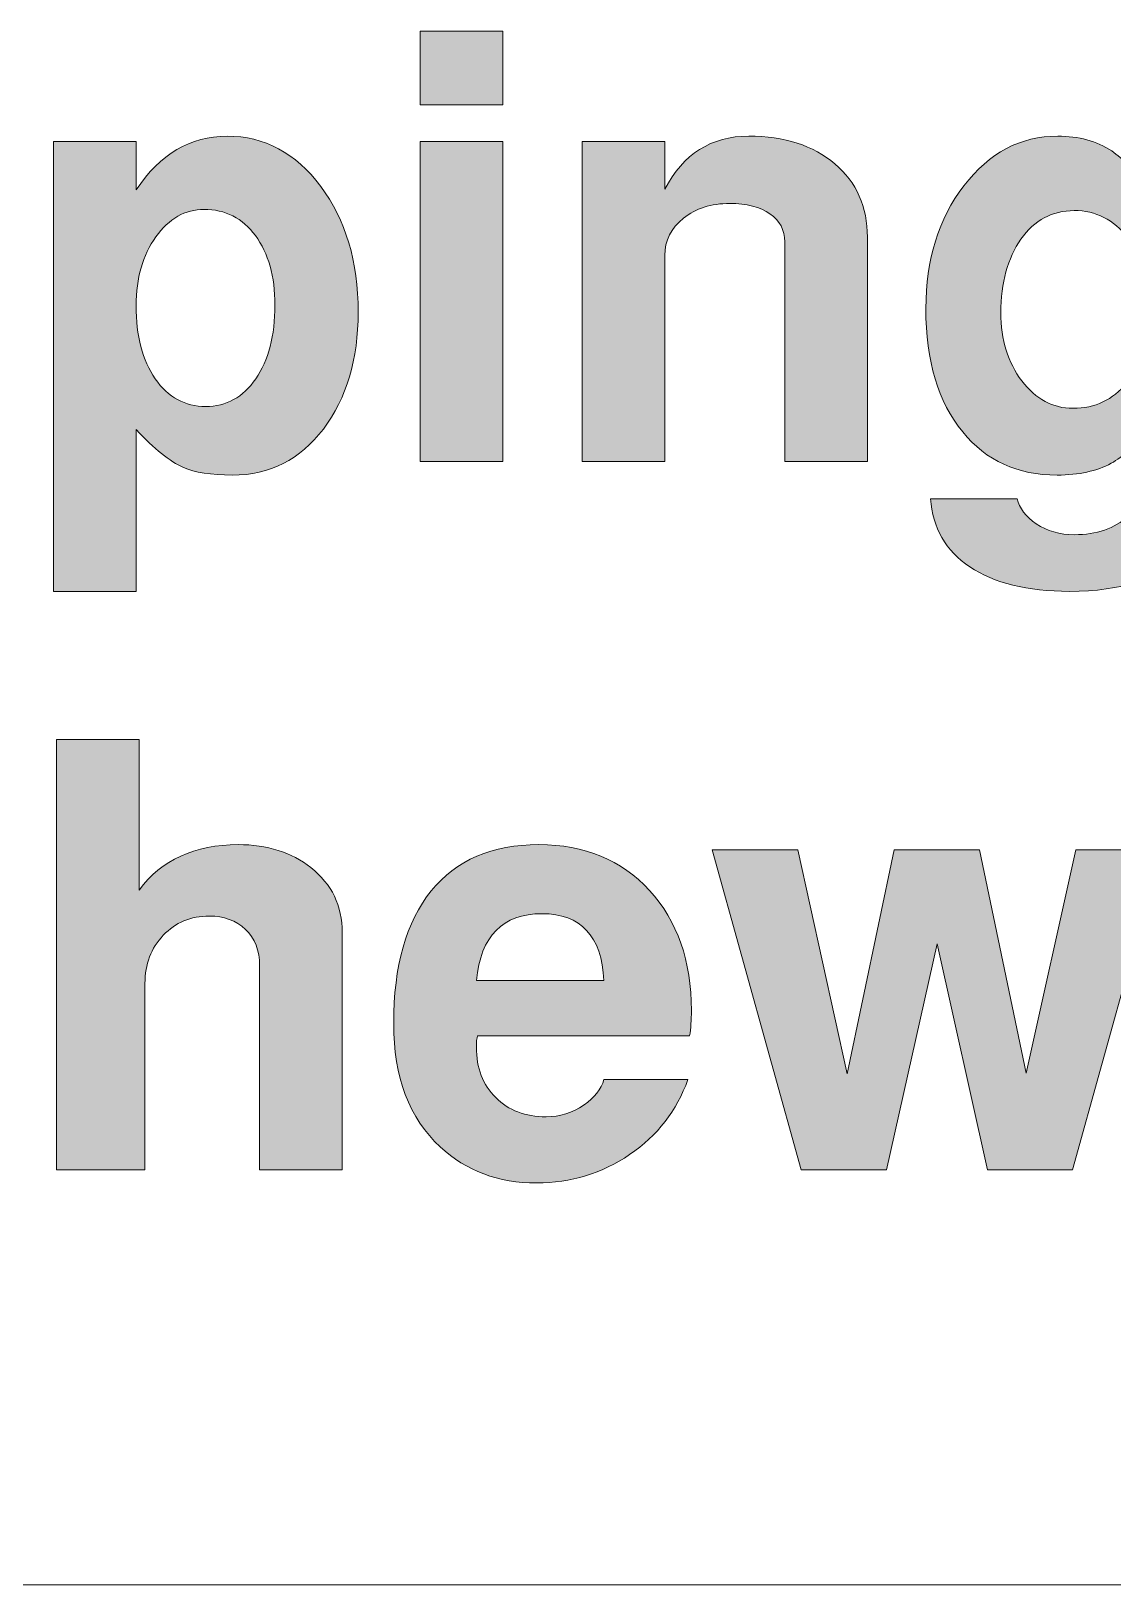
# Model space of a CAD drawing. Header units: inches. Extents: x 0.25 to 7.95, y -7.13 to -0.25.
# Drawn here: x 3.4907 to 3.7196, y -6.4774 to -6.1484 of the extents above; entities that cross this region are included whole.
import ezdxf

# ---------------------------------------------------------------- set-up
doc = ezdxf.new("R2010")
doc.units = ezdxf.units.IN
doc.header["$MEASUREMENT"] = 0
doc.layers.add('Layer 1', color=7, linetype='Continuous')

# ---------------------------------------------------------------- blocks, each defined once
blk = doc.blocks.new('block 97')
at = {"layer": 'Layer 1', "color": 7, "lineweight": 5, "true_color": 0xffffff}
blk.add_lwpolyline([(2.59459, -6.47736), (4.8446, -6.47736)], dxfattribs=at)
blk = doc.blocks.new('block 96')
at = {"layer": 'Layer 1'}
blk.add_blockref('block 97', (0, 0), dxfattribs=at)
blk = doc.blocks.new('block 108')
at = {"layer": 'Layer 1', "true_color": 0xed1f24}
h = blk.add_hatch(color=240, dxfattribs=at)
h.dxf.hatch_style = 2
h.paths.add_polyline_path([(3.59051, -6.16399), (3.573, -6.16399), (3.573, -6.14837), (3.59051, -6.14837)])
h.paths.add_polyline_path([(3.59051, -6.2395), (3.573, -6.2395), (3.573, -6.17175), (3.59051, -6.17175)])
h = blk.add_hatch(color=240, dxfattribs=at)
h.dxf.hatch_style = 2
edge = h.paths.add_edge_path()
edge.add_spline(control_points=[(3.55988, -6.20787), (3.55988, -6.21787), (3.55743, -6.22612), (3.55251, -6.23262), (3.54759, -6.23912), (3.54117, -6.24237), (3.53326, -6.24237), (3.52876, -6.24237), (3.5253, -6.24183), (3.52288, -6.24074), (3.52005, -6.2395), (3.51672, -6.23683), (3.51289, -6.23275), (3.51289, -6.23275), (3.51289, -6.26699), (3.51289, -6.26699), (3.51289, -6.26699), (3.49538, -6.26699), (3.49538, -6.26699), (3.49538, -6.26699), (3.49538, -6.17175), (3.49538, -6.17175), (3.49538, -6.17175), (3.51289, -6.17175), (3.51289, -6.17175), (3.51289, -6.17175), (3.51289, -6.18199), (3.51289, -6.18199), (3.51796, -6.17441), (3.52438, -6.17062), (3.53213, -6.17062), (3.54005, -6.17062), (3.54665, -6.17416), (3.55195, -6.18125), (3.55724, -6.18833), (3.55988, -6.1972), (3.55988, -6.20787)], knot_values=[0, 0, 0, 0, 1, 1, 1, 2, 2, 2, 3, 3, 3, 4, 4, 4, 5, 5, 5, 6, 6, 6, 7, 7, 7, 8, 8, 8, 9, 9, 9, 10, 10, 10, 11, 11, 11, 12, 12, 12, 12], degree=3, periodic=1)
edge = h.paths.add_edge_path()
edge.add_spline(control_points=[(3.54226, -6.20637), (3.54226, -6.20029), (3.54089, -6.19539), (3.53813, -6.19168), (3.53539, -6.18797), (3.53176, -6.18612), (3.52726, -6.18612), (3.52326, -6.18612), (3.51986, -6.18806), (3.51707, -6.19194), (3.51428, -6.19581), (3.51289, -6.20066), (3.51289, -6.2065), (3.51289, -6.21291), (3.51423, -6.21808), (3.51695, -6.222), (3.51965, -6.22591), (3.52321, -6.22787), (3.52764, -6.22787), (3.53196, -6.22787), (3.53549, -6.22591), (3.53819, -6.222), (3.5409, -6.21808), (3.54226, -6.21287), (3.54226, -6.20637)], knot_values=[0, 0, 0, 0, 1, 1, 1, 2, 2, 2, 3, 3, 3, 4, 4, 4, 5, 5, 5, 6, 6, 6, 7, 7, 7, 8, 8, 8, 8], degree=3, periodic=1)
h = blk.add_hatch(color=240, dxfattribs=at)
h.dxf.hatch_style = 2
edge = h.paths.add_edge_path()
edge.add_spline(control_points=[(3.66764, -6.2395), (3.66764, -6.2395), (3.65014, -6.2395), (3.65014, -6.2395), (3.65014, -6.2395), (3.65014, -6.19299), (3.65014, -6.19299), (3.65014, -6.1905), (3.6491, -6.18852), (3.64701, -6.18706), (3.64493, -6.1856), (3.6421, -6.18487), (3.63852, -6.18487), (3.6346, -6.18487), (3.63133, -6.18591), (3.6287, -6.188), (3.62608, -6.19008), (3.62476, -6.1927), (3.62476, -6.19587), (3.62476, -6.19587), (3.62476, -6.2395), (3.62476, -6.2395), (3.62476, -6.2395), (3.60727, -6.2395), (3.60727, -6.2395), (3.60727, -6.2395), (3.60727, -6.17175), (3.60727, -6.17175), (3.60727, -6.17175), (3.62476, -6.17175), (3.62476, -6.17175), (3.62476, -6.17175), (3.62476, -6.18187), (3.62476, -6.18187), (3.62868, -6.17437), (3.6346, -6.17062), (3.64252, -6.17062), (3.6501, -6.17062), (3.65618, -6.17258), (3.66077, -6.17649), (3.66534, -6.18041), (3.66764, -6.18558), (3.66764, -6.192), (3.66764, -6.192), (3.66764, -6.2395), (3.66764, -6.2395)], knot_values=[0, 0, 0, 0, 1, 1, 1, 2, 2, 2, 3, 3, 3, 4, 4, 4, 5, 5, 5, 6, 6, 6, 7, 7, 7, 8, 8, 8, 9, 9, 9, 10, 10, 10, 11, 11, 11, 12, 12, 12, 13, 13, 13, 14, 14, 14, 15, 15, 15, 15], degree=3, periodic=1)
h = blk.add_hatch(color=240, dxfattribs=at)
h.dxf.hatch_style = 2
edge = h.paths.add_edge_path()
edge.add_spline(control_points=[(3.74339, -6.242), (3.74339, -6.24875), (3.74084, -6.25441), (3.73577, -6.25899), (3.72984, -6.26433), (3.72139, -6.26699), (3.71039, -6.26699), (3.70147, -6.26699), (3.69445, -6.26527), (3.68932, -6.26181), (3.6842, -6.25835), (3.68143, -6.25353), (3.68102, -6.24737), (3.68102, -6.24737), (3.69936, -6.24737), (3.69936, -6.24737), (3.69978, -6.24937), (3.70112, -6.25114), (3.70338, -6.25269), (3.70565, -6.25422), (3.70833, -6.255), (3.71143, -6.255), (3.71612, -6.255), (3.71993, -6.25368), (3.72287, -6.25106), (3.7258, -6.24843), (3.72727, -6.24495), (3.72727, -6.24062), (3.72727, -6.23612), (3.72722, -6.23349), (3.72714, -6.23275), (3.72437, -6.23617), (3.72173, -6.23854), (3.71922, -6.23987), (3.71621, -6.24154), (3.7124, -6.24237), (3.70778, -6.24237), (3.69941, -6.24237), (3.69275, -6.23933), (3.68781, -6.23324), (3.68261, -6.22692), (3.68001, -6.21821), (3.68001, -6.20712), (3.68001, -6.19679), (3.68269, -6.18812), (3.68806, -6.18112), (3.69342, -6.17412), (3.70004, -6.17062), (3.70791, -6.17062), (3.71235, -6.17062), (3.71617, -6.17166), (3.71935, -6.17375), (3.72169, -6.17533), (3.72433, -6.17804), (3.72727, -6.18187), (3.72727, -6.18187), (3.72727, -6.17175), (3.72727, -6.17175), (3.72727, -6.17175), (3.74339, -6.17175), (3.74339, -6.17175), (3.74339, -6.17175), (3.74339, -6.242), (3.74339, -6.242)], knot_values=[0, 0, 0, 0, 1, 1, 1, 2, 2, 2, 3, 3, 3, 4, 4, 4, 5, 5, 5, 6, 6, 6, 7, 7, 7, 8, 8, 8, 9, 9, 9, 10, 10, 10, 11, 11, 11, 12, 12, 12, 13, 13, 13, 14, 14, 14, 15, 15, 15, 16, 16, 16, 17, 17, 17, 18, 18, 18, 19, 19, 19, 20, 20, 20, 21, 21, 21, 21], degree=3, periodic=1)
edge = h.paths.add_edge_path()
edge.add_spline(control_points=[(3.72727, -6.20662), (3.72727, -6.20079), (3.72576, -6.19596), (3.72276, -6.19212), (3.71977, -6.18829), (3.71597, -6.18637), (3.71139, -6.18637), (3.70672, -6.18637), (3.70297, -6.18839), (3.70014, -6.19243), (3.69731, -6.19648), (3.69589, -6.20166), (3.69589, -6.20799), (3.69589, -6.21375), (3.69737, -6.21856), (3.70032, -6.22243), (3.70328, -6.2263), (3.70689, -6.22824), (3.71114, -6.22824), (3.71581, -6.22824), (3.7196, -6.22645), (3.72251, -6.22287), (3.72568, -6.21895), (3.72727, -6.21353), (3.72727, -6.20662)], knot_values=[0, 0, 0, 0, 1, 1, 1, 2, 2, 2, 3, 3, 3, 4, 4, 4, 5, 5, 5, 6, 6, 6, 7, 7, 7, 8, 8, 8, 8], degree=3, periodic=1)
h = blk.add_hatch(color=240, dxfattribs=at)
h.dxf.hatch_style = 2
edge = h.paths.add_edge_path()
edge.add_spline(control_points=[(3.55651, -6.38949), (3.55651, -6.38949), (3.53901, -6.38949), (3.53901, -6.38949), (3.53901, -6.38949), (3.53901, -6.34627), (3.53901, -6.34627), (3.53901, -6.34301), (3.53801, -6.34044), (3.53601, -6.33856), (3.53401, -6.33668), (3.53147, -6.33574), (3.52838, -6.33574), (3.52447, -6.33574), (3.52121, -6.3371), (3.51864, -6.33982), (3.51605, -6.34253), (3.51476, -6.34593), (3.51476, -6.35002), (3.51476, -6.35002), (3.51476, -6.38949), (3.51476, -6.38949), (3.51476, -6.38949), (3.49601, -6.38949), (3.49601, -6.38949), (3.49601, -6.38949), (3.49601, -6.29837), (3.49601, -6.29837), (3.49601, -6.29837), (3.51351, -6.29837), (3.51351, -6.29837), (3.51351, -6.29837), (3.51351, -6.33024), (3.51351, -6.33024), (3.51826, -6.32383), (3.52525, -6.32062), (3.53451, -6.32062), (3.54059, -6.32062), (3.54572, -6.32225), (3.54989, -6.32549), (3.5543, -6.32899), (3.55651, -6.33358), (3.55651, -6.33924), (3.55651, -6.33924), (3.55651, -6.38949), (3.55651, -6.38949)], knot_values=[0, 0, 0, 0, 1, 1, 1, 2, 2, 2, 3, 3, 3, 4, 4, 4, 5, 5, 5, 6, 6, 6, 7, 7, 7, 8, 8, 8, 9, 9, 9, 10, 10, 10, 11, 11, 11, 12, 12, 12, 13, 13, 13, 14, 14, 14, 15, 15, 15, 15], degree=3, periodic=1)
h = blk.add_hatch(color=240, dxfattribs=at)
h.dxf.hatch_style = 2
edge = h.paths.add_edge_path()
edge.add_spline(control_points=[(3.63039, -6.35574), (3.63039, -6.35774), (3.63027, -6.35954), (3.63002, -6.36112), (3.63002, -6.36112), (3.58514, -6.36112), (3.58514, -6.36112), (3.58497, -6.36162), (3.58489, -6.36241), (3.58489, -6.36349), (3.58489, -6.36791), (3.58625, -6.37147), (3.58898, -6.37418), (3.5917, -6.37689), (3.59525, -6.37824), (3.59963, -6.37824), (3.60252, -6.37824), (3.6052, -6.37741), (3.60768, -6.37574), (3.60991, -6.37416), (3.61131, -6.37237), (3.61189, -6.37037), (3.61189, -6.37037), (3.62964, -6.37037), (3.62964, -6.37037), (3.62731, -6.37695), (3.6232, -6.38224), (3.61733, -6.38624), (3.61145, -6.39025), (3.60489, -6.39225), (3.59764, -6.39225), (3.58956, -6.39225), (3.58276, -6.3897), (3.57726, -6.38462), (3.57068, -6.37853), (3.56739, -6.36983), (3.56739, -6.35849), (3.56739, -6.34633), (3.57003, -6.33698), (3.57532, -6.33043), (3.58062, -6.32389), (3.58822, -6.32062), (3.59814, -6.32062), (3.60781, -6.32062), (3.6156, -6.32385), (3.62151, -6.3303), (3.62743, -6.33676), (3.63039, -6.34524), (3.63039, -6.35574)], knot_values=[0, 0, 0, 0, 1, 1, 1, 2, 2, 2, 3, 3, 3, 4, 4, 4, 5, 5, 5, 6, 6, 6, 7, 7, 7, 8, 8, 8, 9, 9, 9, 10, 10, 10, 11, 11, 11, 12, 12, 12, 13, 13, 13, 14, 14, 14, 15, 15, 15, 16, 16, 16, 16], degree=3, periodic=1)
edge = h.paths.add_edge_path()
edge.add_spline(control_points=[(3.61189, -6.34937), (3.61138, -6.33995), (3.60701, -6.33525), (3.59877, -6.33525), (3.59044, -6.33525), (3.58582, -6.33995), (3.58489, -6.34937), (3.58489, -6.34937), (3.61189, -6.34937), (3.61189, -6.34937)], knot_values=[0, 0, 0, 0, 1, 1, 1, 2, 2, 2, 3, 3, 3, 3], degree=3, periodic=1)
h = blk.add_hatch(color=240, dxfattribs=at)
h.dxf.hatch_style = 2
h.paths.add_polyline_path([(3.72989, -6.32174), (3.71103, -6.38949), (3.69303, -6.38949), (3.68239, -6.34164), (3.67166, -6.38949), (3.65365, -6.38949), (3.63477, -6.32174), (3.65289, -6.32174), (3.66339, -6.36912), (3.67327, -6.32174), (3.69139, -6.32174), (3.70127, -6.36899), (3.71176, -6.32174)])
at = {"layer": 'Layer 1', "lineweight": 0}
for points in [[(3.59051, -6.16399), (3.573, -6.16399), (3.573, -6.14837), (3.59051, -6.14837), (3.59051, -6.16399)], [(3.59051, -6.2395), (3.573, -6.2395), (3.573, -6.17175), (3.59051, -6.17175), (3.59051, -6.2395)], [(3.72989, -6.32174), (3.71103, -6.38949), (3.69303, -6.38949), (3.68239, -6.34164), (3.67166, -6.38949), (3.65365, -6.38949), (3.63477, -6.32174), (3.65289, -6.32174), (3.66339, -6.36912), (3.67327, -6.32174), (3.69139, -6.32174), (3.70127, -6.36899), (3.71176, -6.32174), (3.72989, -6.32174)]]:
    blk.add_lwpolyline(points, dxfattribs=at)
for points, knots in [([(3.55988, -6.20787), (3.55988, -6.21787), (3.55743, -6.22612), (3.55251, -6.23262), (3.54759, -6.23912), (3.54117, -6.24237), (3.53326, -6.24237), (3.52876, -6.24237), (3.5253, -6.24183), (3.52288, -6.24074), (3.52005, -6.2395), (3.51672, -6.23683), (3.51289, -6.23275), (3.51289, -6.23275), (3.51289, -6.26699), (3.51289, -6.26699), (3.51289, -6.26699), (3.49538, -6.26699), (3.49538, -6.26699), (3.49538, -6.26699), (3.49538, -6.17175), (3.49538, -6.17175), (3.49538, -6.17175), (3.51289, -6.17175), (3.51289, -6.17175), (3.51289, -6.17175), (3.51289, -6.18199), (3.51289, -6.18199), (3.51796, -6.17441), (3.52438, -6.17062), (3.53213, -6.17062), (3.54005, -6.17062), (3.54665, -6.17416), (3.55195, -6.18125), (3.55724, -6.18833), (3.55988, -6.1972), (3.55988, -6.20787)], [0, 0, 0, 0, 1, 1, 1, 2, 2, 2, 3, 3, 3, 4, 4, 4, 5, 5, 5, 6, 6, 6, 7, 7, 7, 8, 8, 8, 9, 9, 9, 10, 10, 10, 11, 11, 11, 12, 12, 12, 12]), ([(3.66764, -6.2395), (3.66764, -6.2395), (3.65014, -6.2395), (3.65014, -6.2395), (3.65014, -6.2395), (3.65014, -6.19299), (3.65014, -6.19299), (3.65014, -6.1905), (3.6491, -6.18852), (3.64701, -6.18706), (3.64493, -6.1856), (3.6421, -6.18487), (3.63852, -6.18487), (3.6346, -6.18487), (3.63133, -6.18591), (3.6287, -6.188), (3.62608, -6.19008), (3.62476, -6.1927), (3.62476, -6.19587), (3.62476, -6.19587), (3.62476, -6.2395), (3.62476, -6.2395), (3.62476, -6.2395), (3.60727, -6.2395), (3.60727, -6.2395), (3.60727, -6.2395), (3.60727, -6.17175), (3.60727, -6.17175), (3.60727, -6.17175), (3.62476, -6.17175), (3.62476, -6.17175), (3.62476, -6.17175), (3.62476, -6.18187), (3.62476, -6.18187), (3.62868, -6.17437), (3.6346, -6.17062), (3.64252, -6.17062), (3.6501, -6.17062), (3.65618, -6.17258), (3.66077, -6.17649), (3.66534, -6.18041), (3.66764, -6.18558), (3.66764, -6.192), (3.66764, -6.192), (3.66764, -6.2395), (3.66764, -6.2395)], [0, 0, 0, 0, 1, 1, 1, 2, 2, 2, 3, 3, 3, 4, 4, 4, 5, 5, 5, 6, 6, 6, 7, 7, 7, 8, 8, 8, 9, 9, 9, 10, 10, 10, 11, 11, 11, 12, 12, 12, 13, 13, 13, 14, 14, 14, 15, 15, 15, 15]), ([(3.74339, -6.242), (3.74339, -6.24875), (3.74084, -6.25441), (3.73577, -6.25899), (3.72984, -6.26433), (3.72139, -6.26699), (3.71039, -6.26699), (3.70147, -6.26699), (3.69445, -6.26527), (3.68932, -6.26181), (3.6842, -6.25835), (3.68143, -6.25353), (3.68102, -6.24737), (3.68102, -6.24737), (3.69936, -6.24737), (3.69936, -6.24737), (3.69978, -6.24937), (3.70112, -6.25114), (3.70338, -6.25269), (3.70565, -6.25422), (3.70833, -6.255), (3.71143, -6.255), (3.71612, -6.255), (3.71993, -6.25368), (3.72287, -6.25106), (3.7258, -6.24843), (3.72727, -6.24495), (3.72727, -6.24062), (3.72727, -6.23612), (3.72722, -6.23349), (3.72714, -6.23275), (3.72437, -6.23617), (3.72173, -6.23854), (3.71922, -6.23987), (3.71621, -6.24154), (3.7124, -6.24237), (3.70778, -6.24237), (3.69941, -6.24237), (3.69275, -6.23933), (3.68781, -6.23324), (3.68261, -6.22692), (3.68001, -6.21821), (3.68001, -6.20712), (3.68001, -6.19679), (3.68269, -6.18812), (3.68806, -6.18112), (3.69342, -6.17412), (3.70004, -6.17062), (3.70791, -6.17062), (3.71235, -6.17062), (3.71617, -6.17166), (3.71935, -6.17375), (3.72169, -6.17533), (3.72433, -6.17804), (3.72727, -6.18187), (3.72727, -6.18187), (3.72727, -6.17175), (3.72727, -6.17175), (3.72727, -6.17175), (3.74339, -6.17175), (3.74339, -6.17175), (3.74339, -6.17175), (3.74339, -6.242), (3.74339, -6.242)], [0, 0, 0, 0, 1, 1, 1, 2, 2, 2, 3, 3, 3, 4, 4, 4, 5, 5, 5, 6, 6, 6, 7, 7, 7, 8, 8, 8, 9, 9, 9, 10, 10, 10, 11, 11, 11, 12, 12, 12, 13, 13, 13, 14, 14, 14, 15, 15, 15, 16, 16, 16, 17, 17, 17, 18, 18, 18, 19, 19, 19, 20, 20, 20, 21, 21, 21, 21]), ([(3.54226, -6.20637), (3.54226, -6.20029), (3.54089, -6.19539), (3.53813, -6.19168), (3.53539, -6.18797), (3.53176, -6.18612), (3.52726, -6.18612), (3.52326, -6.18612), (3.51986, -6.18806), (3.51707, -6.19194), (3.51428, -6.19581), (3.51289, -6.20066), (3.51289, -6.2065), (3.51289, -6.21291), (3.51423, -6.21808), (3.51695, -6.222), (3.51965, -6.22591), (3.52321, -6.22787), (3.52764, -6.22787), (3.53196, -6.22787), (3.53549, -6.22591), (3.53819, -6.222), (3.5409, -6.21808), (3.54226, -6.21287), (3.54226, -6.20637)], [0, 0, 0, 0, 1, 1, 1, 2, 2, 2, 3, 3, 3, 4, 4, 4, 5, 5, 5, 6, 6, 6, 7, 7, 7, 8, 8, 8, 8]), ([(3.72727, -6.20662), (3.72727, -6.20079), (3.72576, -6.19596), (3.72276, -6.19212), (3.71977, -6.18829), (3.71597, -6.18637), (3.71139, -6.18637), (3.70672, -6.18637), (3.70297, -6.18839), (3.70014, -6.19243), (3.69731, -6.19648), (3.69589, -6.20166), (3.69589, -6.20799), (3.69589, -6.21375), (3.69737, -6.21856), (3.70032, -6.22243), (3.70328, -6.2263), (3.70689, -6.22824), (3.71114, -6.22824), (3.71581, -6.22824), (3.7196, -6.22645), (3.72251, -6.22287), (3.72568, -6.21895), (3.72727, -6.21353), (3.72727, -6.20662)], [0, 0, 0, 0, 1, 1, 1, 2, 2, 2, 3, 3, 3, 4, 4, 4, 5, 5, 5, 6, 6, 6, 7, 7, 7, 8, 8, 8, 8]), ([(3.55651, -6.38949), (3.55651, -6.38949), (3.53901, -6.38949), (3.53901, -6.38949), (3.53901, -6.38949), (3.53901, -6.34627), (3.53901, -6.34627), (3.53901, -6.34301), (3.53801, -6.34044), (3.53601, -6.33856), (3.53401, -6.33668), (3.53147, -6.33574), (3.52838, -6.33574), (3.52447, -6.33574), (3.52121, -6.3371), (3.51864, -6.33982), (3.51605, -6.34253), (3.51476, -6.34593), (3.51476, -6.35002), (3.51476, -6.35002), (3.51476, -6.38949), (3.51476, -6.38949), (3.51476, -6.38949), (3.49601, -6.38949), (3.49601, -6.38949), (3.49601, -6.38949), (3.49601, -6.29837), (3.49601, -6.29837), (3.49601, -6.29837), (3.51351, -6.29837), (3.51351, -6.29837), (3.51351, -6.29837), (3.51351, -6.33024), (3.51351, -6.33024), (3.51826, -6.32383), (3.52525, -6.32062), (3.53451, -6.32062), (3.54059, -6.32062), (3.54572, -6.32225), (3.54989, -6.32549), (3.5543, -6.32899), (3.55651, -6.33358), (3.55651, -6.33924), (3.55651, -6.33924), (3.55651, -6.38949), (3.55651, -6.38949)], [0, 0, 0, 0, 1, 1, 1, 2, 2, 2, 3, 3, 3, 4, 4, 4, 5, 5, 5, 6, 6, 6, 7, 7, 7, 8, 8, 8, 9, 9, 9, 10, 10, 10, 11, 11, 11, 12, 12, 12, 13, 13, 13, 14, 14, 14, 15, 15, 15, 15]), ([(3.63039, -6.35574), (3.63039, -6.35774), (3.63027, -6.35954), (3.63002, -6.36112), (3.63002, -6.36112), (3.58514, -6.36112), (3.58514, -6.36112), (3.58497, -6.36162), (3.58489, -6.36241), (3.58489, -6.36349), (3.58489, -6.36791), (3.58625, -6.37147), (3.58898, -6.37418), (3.5917, -6.37689), (3.59525, -6.37824), (3.59963, -6.37824), (3.60252, -6.37824), (3.6052, -6.37741), (3.60768, -6.37574), (3.60991, -6.37416), (3.61131, -6.37237), (3.61189, -6.37037), (3.61189, -6.37037), (3.62964, -6.37037), (3.62964, -6.37037), (3.62731, -6.37695), (3.6232, -6.38224), (3.61733, -6.38624), (3.61145, -6.39025), (3.60489, -6.39225), (3.59764, -6.39225), (3.58956, -6.39225), (3.58276, -6.3897), (3.57726, -6.38462), (3.57068, -6.37853), (3.56739, -6.36983), (3.56739, -6.35849), (3.56739, -6.34633), (3.57003, -6.33698), (3.57532, -6.33043), (3.58062, -6.32389), (3.58822, -6.32062), (3.59814, -6.32062), (3.60781, -6.32062), (3.6156, -6.32385), (3.62151, -6.3303), (3.62743, -6.33676), (3.63039, -6.34524), (3.63039, -6.35574)], [0, 0, 0, 0, 1, 1, 1, 2, 2, 2, 3, 3, 3, 4, 4, 4, 5, 5, 5, 6, 6, 6, 7, 7, 7, 8, 8, 8, 9, 9, 9, 10, 10, 10, 11, 11, 11, 12, 12, 12, 13, 13, 13, 14, 14, 14, 15, 15, 15, 16, 16, 16, 16]), ([(3.61189, -6.34937), (3.61138, -6.33995), (3.60701, -6.33525), (3.59877, -6.33525), (3.59044, -6.33525), (3.58582, -6.33995), (3.58489, -6.34937), (3.58489, -6.34937), (3.61189, -6.34937), (3.61189, -6.34937)], [0, 0, 0, 0, 1, 1, 1, 2, 2, 2, 3, 3, 3, 3])]:
    blk.add_open_spline(points, degree=3, knots=knots, dxfattribs=at)
blk = doc.blocks.new('block 107')
at = {"layer": 'Layer 1'}
blk.add_blockref('block 108', (0, 0), dxfattribs=at)
blk = doc.blocks.new('block 105')
at = {"layer": 'Layer 1'}
blk.add_blockref('block 107', (0, 0), dxfattribs=at)

msp = doc.modelspace()

# ---------------------------------------------------------------- block references
at = {"layer": 'Layer 1'}
for name in ['block 96', 'block 105']:
    msp.add_blockref(name, (0, 0), dxfattribs=at)

doc.saveas('drawing.dxf')
